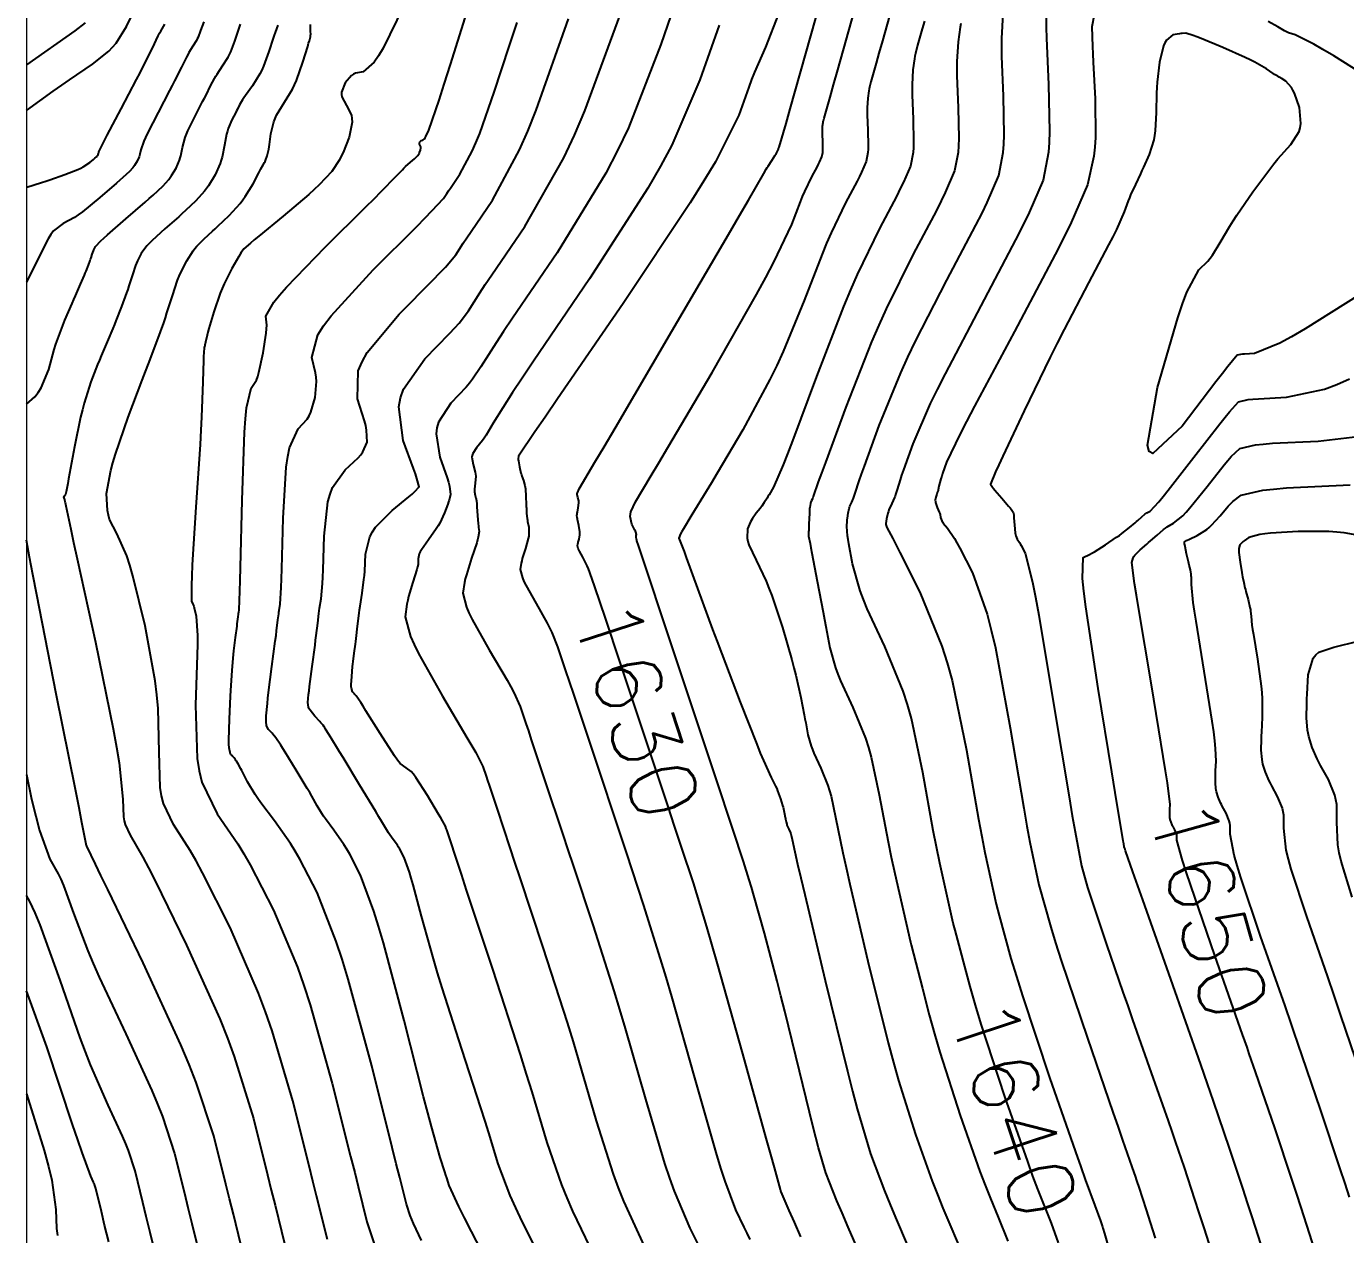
# Model space of a CAD drawing. Header units: metres. Extents: x 837117 to 838477, y 1189012 to 1191015.
# Drawn here: x 837476.5 to 837552.6, y 1190137.6 to 1190207.3 of the extents above; entities that cross this region are included whole.
import ezdxf

# ---------------------------------------------------------------- set-up
doc = ezdxf.new("R2010")
doc.units = ezdxf.units.M
doc.header["$LTSCALE"] = 0.3
doc.layers.add('COORD', color=7, linetype='Continuous', lineweight=20)
doc.layers.add('COTAS 10', color=1, linetype='Continuous')
doc.layers.add('COTAS INT', color=252, linetype='Continuous')
doc.styles.get("Standard").update_dxf_attribs({"font": 'simplex.shx'})

msp = doc.modelspace()

# ---------------------------------------------------------------- linework, layer by layer
at = {"layer": 'COORD'}
msp.add_lwpolyline([(837476.514, 1189013.872), (838476.514, 1189013.872), (838476.514, 1191013.872), (837476.514, 1191013.872)], close=True, dxfattribs=at)
at = {"layer": 'COTAS 10'}
for points, elevation in [([(837521.196, 1190137.44), (837520.831, 1190138.275), (837520.536, 1190138.948), (837520.065, 1190140.028), (837520.054, 1190140.063), (837520.051, 1190140.077), (837520.046, 1190140.094), (837520.028, 1190140.17), (837519.681, 1190141.426), (837519.471, 1190142.185), (837519.21, 1190143.123), (837517.856, 1190147.999), (837516.397, 1190153.185), (837516.071, 1190154.319), (837515.779, 1190155.323), (837515.005, 1190157.856), (837514.322, 1190159.916), (837514.208, 1190160.259), (837513.902, 1190161.18), (837513.558, 1190162.213), (837510.505, 1190171.374), (837510.191, 1190172.316), (837509.923, 1190173.124), (837509.323, 1190174.936), (837509.027, 1190175.774), (837508.95, 1190175.969), (837508.874, 1190176.148), (837508.618, 1190176.658), (837508.424, 1190177.003), (837508.388, 1190177.077), (837508.359, 1190177.143), (837508.317, 1190177.302), (837508.336, 1190177.423), (837508.346, 1190177.464), (837508.358, 1190177.509), (837508.418, 1190177.698), (837508.459, 1190177.947), (837508.459, 1190177.989), (837508.459, 1190178.03), (837508.454, 1190178.118), (837508.395, 1190178.487), (837508.323, 1190178.822), (837508.309, 1190178.89), (837508.298, 1190178.946), (837508.281, 1190179.058), (837508.294, 1190179.151), (837508.302, 1190179.195), (837508.312, 1190179.247), (837508.361, 1190179.501), (837508.394, 1190179.778), (837508.393, 1190179.844), (837508.388, 1190179.906), (837508.332, 1190180.092), (837508.293, 1190180.264), (837508.298, 1190180.317), (837508.311, 1190180.372), (837508.414, 1190180.592), (837509.324, 1190182.131), (837509.845, 1190183.018), (837510.483, 1190184.104), (837513.758, 1190189.692), (837517.027, 1190195.28), (837517.662, 1190196.366), (837518.178, 1190197.253), (837519.064, 1190198.791), (837519.208, 1190199.05), (837519.256, 1190199.13), (837519.308, 1190199.214), (837519.528, 1190199.546), (837519.73, 1190199.849), (837519.771, 1190199.914), (837519.806, 1190199.972), (837519.876, 1190200.112), (837519.906, 1190200.197), (837519.915, 1190200.219), (837519.923, 1190200.241), (837519.956, 1190200.317), (837520.352, 1190201.68), (837520.59, 1190202.514), (837520.883, 1190203.546), (837522.403, 1190208.92)], 1630), ([(837536.072, 1190137.087), (837535.658, 1190138.219), (837534.875, 1190140.189), (837534.597, 1190140.938), (837534.292, 1190141.776), (837532.973, 1190145.534), (837531.61, 1190149.704), (837531.278, 1190150.801), (837530.966, 1190151.873), (837530.11, 1190155.127), (837530.002, 1190155.534), (837529.225, 1190158.995), (837529.031, 1190159.94), (837528.846, 1190160.879), (837528.25, 1190164.224), (837527.586, 1190167.351), (837527.356, 1190168.152), (837527.107, 1190168.926), (837526.045, 1190171.489), (837525.036, 1190173.669), (837524.82, 1190174.202), (837524.632, 1190174.704), (837524.184, 1190176.262), (837523.971, 1190177.419), (837523.931, 1190177.668), (837523.899, 1190177.887), (837523.854, 1190178.421), (837523.87, 1190178.742), (837523.877, 1190178.826), (837523.886, 1190178.908), (837523.926, 1190179.188), (837523.988, 1190179.45), (837524.009, 1190179.52), (837524.033, 1190179.589), (837524.137, 1190179.832), (837524.239, 1190180.056), (837524.261, 1190180.114), (837524.281, 1190180.169), (837524.333, 1190180.353), (837524.569, 1190181.054), (837524.705, 1190181.436), (837524.873, 1190181.9), (837525.732, 1190184.252), (837526.975, 1190187.293), (837527.384, 1190188.191), (837527.821, 1190189.113), (837529.634, 1190192.643), (837531.309, 1190195.812), (837531.658, 1190196.505), (837531.959, 1190197.12), (837532.633, 1190198.676), (837532.886, 1190200.011), (837532.922, 1190200.485), (837532.943, 1190201.006), (837532.891, 1190203.266), (837532.799, 1190205.548), (837532.793, 1190206.082), (837532.796, 1190206.575), (837532.879, 1190208.001)], 1640), ([(837479.898, 1190207.486), (837479.314, 1190207.026), (837476.514, 1190205.061)], 1600), ([(837491.027, 1190207.343), (837490.861, 1190206.929), (837490.806, 1190206.773), (837490.748, 1190206.599), (837490.504, 1190205.823), (837490.195, 1190204.978), (837490.095, 1190204.761), (837489.989, 1190204.551), (837489.552, 1190203.853), (837489.148, 1190203.288), (837489.063, 1190203.162), (837488.988, 1190203.05), (837488.815, 1190202.753), (837488.687, 1190202.494), (837488.641, 1190202.404), (837488.591, 1190202.308), (837488.375, 1190201.894), (837488.159, 1190201.387), (837488.11, 1190201.23), (837488.065, 1190201.067), (837487.943, 1190200.42), (837487.804, 1190199.737), (837487.749, 1190199.551), (837487.687, 1190199.366), (837487.402, 1190198.711), (837487.031, 1190198.088), (837486.914, 1190197.924), (837486.791, 1190197.764), (837486.294, 1190197.215), (837485.692, 1190196.647), (837485.503, 1190196.475), (837485.305, 1190196.296), (837484.505, 1190195.595), (837483.769, 1190194.924), (837483.61, 1190194.763), (837483.471, 1190194.614), (837483.129, 1190194.166), (837482.921, 1190193.748), (837482.866, 1190193.618), (837482.813, 1190193.481), (837482.628, 1190192.935), (837482.425, 1190192.299), (837482.359, 1190192.105), (837482.289, 1190191.904), (837482.001, 1190191.115), (837481.683, 1190190.294), (837481.594, 1190190.073), (837481.504, 1190189.854), (837481.176, 1190189.086), (837480.831, 1190188.273), (837480.73, 1190188.027), (837480.627, 1190187.771), (837480.239, 1190186.768), (837479.848, 1190185.545), (837479.745, 1190185.15), (837479.643, 1190184.731), (837479.291, 1190183.015), (837479.009, 1190181.476), (837478.952, 1190181.168), (837478.904, 1190180.911), (837478.805, 1190180.412), (837478.766, 1190180.276), (837478.755, 1190180.248), (837478.745, 1190180.224), (837478.709, 1190180.173), (837478.682, 1190180.151), (837478.678, 1190180.145), (837478.675, 1190180.139), (837478.676, 1190180.118), (837478.68, 1190180.105), (837478.679, 1190180.103), (837478.677, 1190180.104), (837478.661, 1190180.114), (837478.649, 1190180.117), (837478.649, 1190180.113), (837478.651, 1190180.107), (837478.671, 1190180.068), (837478.696, 1190180.019), (837478.706, 1190179.995), (837478.716, 1190179.959), (837478.729, 1190179.887), (837478.735, 1190179.853), (837478.743, 1190179.813), (837478.781, 1190179.619), (837479.072, 1190178.269), (837479.239, 1190177.501), (837479.444, 1190176.561), (837480.495, 1190171.744), (837481.527, 1190166.746), (837481.719, 1190165.693), (837481.871, 1190164.783), (837482.082, 1190162.693), (837482.114, 1190161.672), (837482.153, 1190161.435), (837482.205, 1190161.22), (837482.499, 1190160.61), (837483.23, 1190159.347), (837483.556, 1190158.719), (837483.937, 1190157.972), (837485.759, 1190154.268), (837487.673, 1190150.003), (837488.111, 1190148.902), (837488.508, 1190147.835), (837489.612, 1190144.268), (837490.43, 1190141.005), (837490.648, 1190140.131), (837490.861, 1190139.268), (837491.599, 1190136.254)], 1610), ([(837506.893, 1190134.796), (837505.123, 1190138.325), (837504.755, 1190139.109), (837504.439, 1190139.809), (837503.738, 1190141.641), (837503.199, 1190143.437), (837502.985, 1190144.115), (837502.744, 1190144.872), (837501.641, 1190148.257), (837500.503, 1190151.805), (837500.24, 1190152.665), (837499.999, 1190153.47), (837499.318, 1190155.935), (837498.838, 1190157.741), (837498.724, 1190158.131), (837498.619, 1190158.475), (837498.306, 1190159.318), (837498.054, 1190159.804), (837497.986, 1190159.921), (837497.919, 1190160.03), (837497.687, 1190160.365), (837497.489, 1190160.625), (837497.444, 1190160.688), (837497.404, 1190160.748), (837497.295, 1190160.93), (837497.009, 1190161.42), (837496.857, 1190161.674), (837496.673, 1190161.979), (837495.745, 1190163.507), (837494.785, 1190165.084), (837494.58, 1190165.42), (837494.402, 1190165.712), (837493.981, 1190166.402), (837493.777, 1190166.733), (837493.736, 1190166.799), (837493.702, 1190166.853), (837493.634, 1190166.953), (837493.547, 1190167.048), (837493.501, 1190167.098), (837493.445, 1190167.159), (837493.16, 1190167.468), (837492.885, 1190167.819), (837492.835, 1190167.907), (837492.795, 1190167.991), (837492.745, 1190168.259), (837492.799, 1190168.727), (837492.826, 1190168.936), (837492.857, 1190169.18), (837493.009, 1190170.35), (837493.17, 1190171.582), (837493.206, 1190171.865), (837493.238, 1190172.123), (837493.324, 1190172.845), (837493.393, 1190173.4), (837493.414, 1190173.553), (837493.436, 1190173.705), (837493.523, 1190174.251), (837493.607, 1190175.135), (837493.627, 1190175.501), (837493.646, 1190175.919), (837493.702, 1190177.863), (837493.917, 1190179.842), (837494.035, 1190180.281), (837494.179, 1190180.674), (837494.913, 1190181.7), (837495.654, 1190182.38), (837495.804, 1190182.555), (837495.929, 1190182.724), (837496.179, 1190183.285), (837496.149, 1190183.986), (837496.097, 1190184.243), (837496.027, 1190184.527), (837495.619, 1190185.782), (837495.665, 1190187.402), (837495.881, 1190187.917), (837496.185, 1190188.461), (837498.018, 1190190.666), (837499.987, 1190192.649), (837500.377, 1190193.053), (837500.699, 1190193.395), (837501.302, 1190194.105), (837501.723, 1190194.77), (837501.931, 1190195.082), (837502.178, 1190195.451), (837503.402, 1190197.245), (837504.978, 1190200.165), (837505.448, 1190201.242), (837505.932, 1190202.437), (837507.801, 1190207.725)], 1620), ([(837551.03, 1190136.131), (837550.065, 1190139.13), (837549.797, 1190139.949), (837549.53, 1190140.764), (837548.565, 1190143.666), (837547.446, 1190146.946), (837547.082, 1190147.999), (837546.951, 1190148.376), (837546.694, 1190149.114), (837545.099, 1190153.666), (837543.698, 1190157.705), (837543.434, 1190158.498), (837543.222, 1190159.149), (837542.904, 1190160.326), (837542.904, 1190160.571), (837542.894, 1190160.636), (837542.88, 1190160.699), (837542.789, 1190160.913), (837542.682, 1190161.107), (837542.657, 1190161.156), (837542.633, 1190161.203), (837542.565, 1190161.36), (837542.519, 1190161.51), (837542.51, 1190161.554), (837542.502, 1190161.599), (837542.489, 1190161.77), (837542.49, 1190161.97), (837542.492, 1190162.034), (837542.495, 1190162.101), (837542.513, 1190162.375), (837542.358, 1190163.631), (837542.253, 1190164.318), (837542.12, 1190165.153), (837541.866, 1190166.682), (837541.414, 1190169.392), (837540.705, 1190173.623), (837540.57, 1190174.451), (837540.462, 1190175.132), (837540.293, 1190176.35), (837540.372, 1190176.613), (837540.42, 1190176.691), (837540.479, 1190176.77), (837540.786, 1190177.075), (837541.167, 1190177.399), (837541.272, 1190177.491), (837541.377, 1190177.585), (837541.756, 1190177.93), (837542.134, 1190178.248), (837542.238, 1190178.324), (837542.342, 1190178.395), (837542.715, 1190178.609), (837543.236, 1190179.044), (837543.434, 1190179.256), (837543.654, 1190179.506), (837544.642, 1190180.737), (837545.624, 1190181.977), (837545.84, 1190182.233), (837546.033, 1190182.451), (837546.532, 1190182.924), (837547.434, 1190183.127), (837547.882, 1190183.175), (837548.415, 1190183.22), (837551.057, 1190183.353), (837554.003, 1190183.683)], 1650), ([(837476.514, 1190145.69), (837477.538, 1190142.41), (837477.794, 1190141.482), (837477.991, 1190140.694), (837478.215, 1190139.008), (837478.242, 1190137.916), (837478.313, 1190137.502)], 1600)]:
    msp.add_lwpolyline(points, dxfattribs=dict(at, elevation=elevation))
at = {"layer": 'COTAS INT'}
for points, elevation in [([(837499.308, 1190137.225), (837498.846, 1190138.207), (837498.747, 1190138.441), (837498.66, 1190138.659), (837498.448, 1190139.308), (837498.059, 1190140.863), (837497.861, 1190141.651), (837497.624, 1190142.595), (837496.438, 1190147.298), (837495.077, 1190152.309), (837494.729, 1190153.447), (837494.394, 1190154.477), (837493.287, 1190157.298), (837492.287, 1190159.221), (837492.019, 1190159.686), (837491.755, 1190160.121), (837490.832, 1190161.445), (837490.048, 1190162.477), (837489.871, 1190162.727), (837489.711, 1190162.963), (837489.282, 1190163.684), (837489.005, 1190164.221), (837488.943, 1190164.34), (837488.886, 1190164.445), (837488.733, 1190164.717), (837488.629, 1190164.884), (837488.603, 1190164.924), (837488.579, 1190164.96), (837488.503, 1190165.067), (837488.429, 1190165.155), (837488.406, 1190165.18), (837488.381, 1190165.204), (837488.284, 1190165.292), (837488.213, 1190165.654), (837488.205, 1190165.851), (837488.202, 1190166.09), (837488.236, 1190167.304), (837488.299, 1190168.639), (837488.316, 1190168.955), (837488.332, 1190169.247), (837488.386, 1190170.109), (837488.447, 1190170.832), (837488.467, 1190171.037), (837488.489, 1190171.244), (837488.582, 1190172.011), (837488.668, 1190172.67), (837488.686, 1190172.81), (837488.702, 1190172.93), (837488.737, 1190173.212), (837488.756, 1190173.371), (837488.762, 1190173.415), (837488.769, 1190173.459), (837488.794, 1190173.616), (837488.835, 1190174.682), (837488.851, 1190175.299), (837488.87, 1190176.055), (837488.956, 1190179.949), (837489.098, 1190183.862), (837489.152, 1190184.63), (837489.212, 1190185.261), (837489.484, 1190186.403), (837489.783, 1190186.868), (837489.86, 1190187.072), (837489.934, 1190187.309), (837490.185, 1190188.438), (837490.351, 1190189.581), (837490.372, 1190189.826), (837490.383, 1190190.041), (837490.333, 1190190.563), (837490.787, 1190191.368), (837491.115, 1190191.762), (837491.531, 1190192.229), (837493.764, 1190194.534), (837496.097, 1190196.858), (837496.576, 1190197.338), (837496.982, 1190197.746), (837497.844, 1190198.629), (837498.209, 1190199.009), (837498.301, 1190199.1), (837498.39, 1190199.185), (837498.677, 1190199.44), (837498.903, 1190199.631), (837498.952, 1190199.675), (837498.995, 1190199.716), (837499.105, 1190199.833), (837499.172, 1190199.936), (837499.189, 1190199.968), (837499.206, 1190200.002), (837499.258, 1190200.137), (837499.284, 1190200.268), (837499.283, 1190200.299), (837499.279, 1190200.328), (837499.236, 1190200.415), (837499.195, 1190200.49), (837499.191, 1190200.511), (837499.192, 1190200.533), (837499.222, 1190200.613), (837499.28, 1190200.677), (837499.297, 1190200.689), (837499.315, 1190200.699), (837499.382, 1190200.71), (837499.48, 1190200.795), (837499.516, 1190200.851), (837499.557, 1190200.92), (837499.737, 1190201.285), (837500.327, 1190203.02), (837500.626, 1190203.953), (837500.985, 1190205.083), (837502.769, 1190210.798)], 1616), ([(837514.67, 1190210.709), (837513.133, 1190206.225), (837511.251, 1190201.418), (837510.625, 1190200.111), (837509.952, 1190198.814), (837507.141, 1190194.217), (837504.572, 1190190.452), (837504.053, 1190189.679), (837503.616, 1190189.023), (837502.732, 1190187.627), (837502.259, 1190186.922), (837502.081, 1190186.7), (837501.883, 1190186.468), (837501.001, 1190185.534), (837500.288, 1190184.444), (837500.198, 1190184.113), (837500.154, 1190183.769), (837500.38, 1190182.423), (837500.795, 1190181.223), (837500.87, 1190180.972), (837500.928, 1190180.755), (837500.992, 1190180.266), (837500.909, 1190179.945), (837500.874, 1190179.835), (837500.834, 1190179.715), (837500.647, 1190179.205), (837500.369, 1190178.618), (837500.272, 1190178.45), (837500.167, 1190178.28), (837499.715, 1190177.644), (837499.315, 1190177.081), (837499.243, 1190176.956), (837499.188, 1190176.846), (837499.129, 1190176.558), (837499.112, 1190176.23), (837499.083, 1190176.093), (837499.044, 1190175.937), (837498.816, 1190175.208), (837498.569, 1190174.379), (837498.518, 1190174.161), (837498.474, 1190173.946), (837498.378, 1190173.21), (837498.679, 1190172.077), (837498.885, 1190171.613), (837499.145, 1190171.083), (837500.527, 1190168.626), (837501.936, 1190166.251), (837502.213, 1190165.773), (837502.441, 1190165.373), (837502.856, 1190164.576), (837503.04, 1190164.021), (837503.122, 1190163.773), (837503.218, 1190163.485), (837503.679, 1190162.103), (837504.417, 1190159.878), (837504.689, 1190159.058), (837504.99, 1190158.148), (837506.317, 1190154.127), (837507.713, 1190149.795), (837508.056, 1190148.69), (837508.381, 1190147.626), (837509.401, 1190144.127), (837510.371, 1190141.05), (837510.665, 1190140.254), (837510.97, 1190139.481), (837512.162, 1190136.888)], 1624), ([(837525.619, 1190134.102), (837523.932, 1190137.99), (837523.584, 1190138.808), (837523.287, 1190139.514), (837522.646, 1190141.129), (837522.228, 1190142.565), (837522.073, 1190143.158), (837521.899, 1190143.835), (837521.129, 1190146.986), (837520.28, 1190150.461), (837520.057, 1190151.343), (837519.839, 1190152.189), (837519.099, 1190154.956), (837518.486, 1190157.136), (837518.349, 1190157.613), (837518.226, 1190158.034), (837517.9, 1190159.099), (837517.281, 1190160.962), (837516.973, 1190161.888), (837516.605, 1190162.991), (837512.988, 1190173.84), (837512.636, 1190174.895), (837512.347, 1190175.762), (837511.83, 1190177.316), (837511.746, 1190177.588), (837511.73, 1190177.645), (837511.717, 1190177.695), (837511.698, 1190177.81), (837511.702, 1190177.874), (837511.706, 1190177.908), (837511.715, 1190177.966), (837511.682, 1190178.09), (837511.657, 1190178.148), (837511.625, 1190178.217), (837511.452, 1190178.551), (837511.353, 1190178.994), (837511.367, 1190179.131), (837511.399, 1190179.273), (837511.665, 1190179.84), (837512.575, 1190181.355), (837513.013, 1190182.096), (837513.531, 1190182.975), (837516.077, 1190187.312), (837518.652, 1190191.813), (837519.189, 1190192.796), (837519.649, 1190193.665), (837520.677, 1190195.852), (837521.178, 1190197.15), (837521.306, 1190197.459), (837521.43, 1190197.745), (837521.841, 1190198.594), (837522.161, 1190199.2), (837522.228, 1190199.332), (837522.285, 1190199.45), (837522.414, 1190199.747), (837522.463, 1190200.002), (837522.469, 1190200.093), (837522.473, 1190200.192), (837522.464, 1190200.624), (837522.446, 1190201.06), (837522.445, 1190201.162), (837522.445, 1190201.256), (837522.461, 1190201.529), (837522.491, 1190201.733), (837522.5, 1190201.784), (837522.509, 1190201.832), (837522.547, 1190201.987), (837522.889, 1190203.194), (837523.09, 1190203.906), (837523.338, 1190204.781), (837524.616, 1190209.309)], 1632), ([(837526.905, 1190209.965), (837525.909, 1190206.438), (837525.711, 1190205.74), (837525.548, 1190205.163), (837525.242, 1190204.089), (837525.165, 1190203.771), (837525.145, 1190203.671), (837525.126, 1190203.567), (837525.066, 1190203.147), (837525.033, 1190202.586), (837525.032, 1190202.392), (837525.034, 1190202.182), (837525.071, 1190201.285), (837525.091, 1190200.396), (837525.083, 1190200.191), (837525.069, 1190200.004), (837524.969, 1190199.479), (837524.704, 1190198.867), (837524.586, 1190198.625), (837524.448, 1190198.353), (837523.789, 1190197.106), (837522.944, 1190195.358), (837522.689, 1190194.769), (837522.425, 1190194.135), (837521.393, 1190191.462), (837520.186, 1190188.512), (837519.811, 1190187.702), (837519.419, 1190186.894), (837517.852, 1190184.004), (837516.379, 1190181.503), (837516.044, 1190180.941), (837515.742, 1190180.437), (837514.915, 1190179.088), (837514.425, 1190178.289), (837514.335, 1190178.131), (837514.264, 1190178), (837514.172, 1190177.755), (837514.358, 1190177.268), (837514.463, 1190176.984), (837514.59, 1190176.635), (837515.245, 1190174.838), (837516.111, 1190172.485), (837516.372, 1190171.785), (837516.643, 1190171.065), (837517.699, 1190168.293), (837518.654, 1190165.856), (837518.86, 1190165.347), (837519.042, 1190164.91), (837519.491, 1190163.931), (837519.748, 1190163.434), (837519.808, 1190163.301), (837519.865, 1190163.171), (837520.03, 1190162.715), (837520.147, 1190162.313), (837520.174, 1190162.216), (837520.197, 1190162.125), (837520.26, 1190161.846), (837520.3, 1190161.63), (837520.31, 1190161.578), (837520.32, 1190161.529), (837520.348, 1190161.381), (837520.388, 1190161.24), (837520.404, 1190161.196), (837520.422, 1190161.15), (837520.508, 1190160.965), (837520.597, 1190160.75), (837520.618, 1190160.685), (837520.637, 1190160.617), (837520.693, 1190160.355), (837521.013, 1190158.94), (837521.2, 1190158.146), (837521.428, 1190157.178), (837522.605, 1190152.23), (837523.891, 1190146.995), (837524.189, 1190145.845), (837524.46, 1190144.826), (837525.228, 1190142.23), (837526.039, 1190140.079), (837526.337, 1190139.34), (837526.668, 1190138.54), (837528.129, 1190135.131)], 1634), ([(837569.269, 1190208.776), (837565.649, 1190205.543), (837562.202, 1190202.417), (837561.54, 1190201.819), (837561.005, 1190201.338), (837560.13, 1190200.564), (837560.077, 1190200.552), (837560.061, 1190200.551), (837560.044, 1190200.55), (837559.976, 1190200.552), (837559.179, 1190201.028), (837558.702, 1190201.325), (837558.115, 1190201.694), (837555.068, 1190203.625), (837551.956, 1190205.571), (837551.327, 1190205.95), (837550.8, 1190206.259), (837549.737, 1190206.796), (837549.337, 1190206.916), (837549.228, 1190206.962), (837549.118, 1190207.014), (837548.728, 1190207.248), (837548.176, 1190207.566)], 1644), ([(837476.514, 1190202.43), (837478.066, 1190203.537), (837478.558, 1190203.883), (837479.011, 1190204.199), (837480.32, 1190205.091), (837481.264, 1190205.849), (837481.487, 1190206.081), (837481.693, 1190206.321), (837482.296, 1190207.27), (837482.702, 1190208.095)], 1602), ([(837498.273, 1190208.421), (837497.094, 1190206.03), (837496.829, 1190205.577), (837496.59, 1190205.214), (837495.951, 1190204.657), (837495.507, 1190204.579), (837495.391, 1190204.518), (837495.279, 1190204.44), (837494.903, 1190204.017), (837494.701, 1190203.493), (837494.699, 1190203.352), (837494.721, 1190203.213), (837494.993, 1190202.722), (837495.274, 1190202.15), (837495.3, 1190201.959), (837495.305, 1190201.754), (837495.136, 1190200.895), (837494.792, 1190200.011), (837494.685, 1190199.79), (837494.574, 1190199.579), (837494.132, 1190198.904), (837493.414, 1190198.139), (837493.129, 1190197.872), (837492.806, 1190197.58), (837491.328, 1190196.328), (837489.931, 1190195.183), (837489.66, 1190194.96), (837489.439, 1190194.776), (837489.056, 1190194.451), (837488.917, 1190194.24), (837488.85, 1190194.128), (837488.77, 1190193.993), (837488.376, 1190193.312), (837487.926, 1190192.422), (837487.811, 1190192.154), (837487.7, 1190191.877), (837487.333, 1190190.802), (837487.051, 1190189.845), (837486.993, 1190189.643), (837486.945, 1190189.468), (837486.847, 1190189.065), (837486.811, 1190188.88), (837486.802, 1190188.843), (837486.794, 1190188.813), (837486.77, 1190188.755), (837486.747, 1190188.441), (837486.74, 1190188.249), (837486.733, 1190188.011), (837486.703, 1190186.772), (837486.621, 1190184.729), (837486.582, 1190183.984), (837486.534, 1190183.161), (837486.3, 1190179.544), (837486.088, 1190176.203), (837486.056, 1190175.555), (837486.034, 1190175.027), (837486.048, 1190174.119), (837486.142, 1190173.91), (837486.17, 1190173.822), (837486.2, 1190173.722), (837486.314, 1190173.251), (837486.381, 1190172.125), (837486.38, 1190171.611), (837486.371, 1190171.01), (837486.268, 1190168.107), (837486.364, 1190165.031), (837486.481, 1190164.321), (837486.637, 1190163.672), (837487.524, 1190161.835), (837488.717, 1190160.11), (837489.066, 1190159.531), (837489.423, 1190158.907), (837490.778, 1190156.288), (837492.154, 1190152.986), (837492.523, 1190151.932), (837492.888, 1190150.817), (837494.163, 1190146.288), (837495.226, 1190142.065), (837495.457, 1190141.144), (837495.66, 1190140.331), (837496.165, 1190138.29), (837496.689, 1190136.686)], 1614), ([(837509.528, 1190135.842), (837508.046, 1190138.903), (837507.71, 1190139.681), (837507.405, 1190140.43), (837506.569, 1190142.884), (837505.705, 1190145.791), (837505.381, 1190146.826), (837505.022, 1190147.96), (837503.421, 1190152.884), (837501.917, 1190157.445), (837501.618, 1190158.35), (837501.37, 1190159.1), (837500.902, 1190160.516), (837500.789, 1190160.855), (837500.766, 1190160.925), (837500.746, 1190160.986), (837500.701, 1190161.122), (837500.527, 1190161.437), (837500.426, 1190161.611), (837500.302, 1190161.822), (837499.662, 1190162.895), (837498.991, 1190163.941), (837498.847, 1190164.135), (837498.722, 1190164.287), (837498.424, 1190164.489), (837498.085, 1190164.751), (837497.934, 1190164.94), (837497.759, 1190165.18), (837496.923, 1190166.47), (837496.107, 1190167.79), (837495.945, 1190168.049), (837495.81, 1190168.262), (837495.553, 1190168.647), (837495.473, 1190168.735), (837495.45, 1190168.761), (837495.426, 1190168.787), (837495.335, 1190168.886), (837495.271, 1190169.083), (837495.263, 1190169.172), (837495.26, 1190169.275), (837495.285, 1190169.769), (837495.341, 1190170.333), (837495.357, 1190170.481), (837495.373, 1190170.624), (837495.433, 1190171.108), (837495.498, 1190171.626), (837495.518, 1190171.79), (837495.538, 1190171.962), (837495.618, 1190172.661), (837495.711, 1190173.414), (837495.74, 1190173.621), (837495.77, 1190173.828), (837495.887, 1190174.569), (837495.993, 1190175.362), (837496.015, 1190175.602), (837496.034, 1190175.85), (837496.076, 1190176.82), (837496.327, 1190177.832), (837496.477, 1190178.107), (837496.663, 1190178.38), (837497.627, 1190179.348), (837498.59, 1190180.136), (837498.776, 1190180.296), (837498.926, 1190180.431), (837499.176, 1190180.709), (837499.048, 1190181.188), (837498.96, 1190181.451), (837498.85, 1190181.77), (837498.263, 1190183.391), (837498.007, 1190185.322), (837498.105, 1190185.837), (837498.277, 1190186.343), (837499.51, 1190188.1), (837500.935, 1190189.558), (837501.229, 1190189.877), (837501.479, 1190190.158), (837502.017, 1190190.866), (837502.67, 1190191.896), (837502.992, 1190192.381), (837503.375, 1190192.951), (837505.272, 1190195.731), (837507.529, 1190199.687), (837508.141, 1190200.998), (837508.747, 1190202.404), (837510.885, 1190208.263)], 1622), ([(837519.919, 1190208.009), (837519.163, 1190206.079), (837518.529, 1190204.629), (837518.361, 1190204.207), (837518.196, 1190203.777), (837517.628, 1190202.15), (837516.272, 1190199.46), (837515.609, 1190198.359), (837514.823, 1190197.104), (837510.947, 1190191.288), (837507.17, 1190185.785), (837506.446, 1190184.728), (837505.861, 1190183.874), (837504.912, 1190182.475), (837504.896, 1190182.334), (837504.9, 1190182.273), (837504.908, 1190182.202), (837504.968, 1190181.869), (837505.054, 1190181.506), (837505.078, 1190181.417), (837505.103, 1190181.333), (837505.196, 1190181.073), (837505.276, 1190180.794), (837505.292, 1190180.697), (837505.306, 1190180.593), (837505.337, 1190180.148), (837505.353, 1190179.693), (837505.358, 1190179.583), (837505.363, 1190179.48), (837505.381, 1190179.162), (837505.41, 1190178.877), (837505.422, 1190178.794), (837505.436, 1190178.709), (837505.499, 1190178.387), (837505.516, 1190177.993), (837505.5, 1190177.863), (837505.475, 1190177.723), (837505.312, 1190177.142), (837505.13, 1190176.567), (837505.094, 1190176.431), (837505.063, 1190176.306), (837505.004, 1190175.938), (837505.132, 1190175.454), (837505.22, 1190175.256), (837505.331, 1190175.03), (837505.921, 1190173.981), (837506.562, 1190172.849), (837506.704, 1190172.57), (837506.832, 1190172.307), (837507.167, 1190171.483), (837507.628, 1190170.09), (837507.835, 1190169.468), (837508.076, 1190168.744), (837509.231, 1190165.278), (837510.831, 1190160.473), (837511.135, 1190159.555), (837512.109, 1190156.613), (837513.094, 1190153.466), (837513.406, 1190152.419), (837513.735, 1190151.297), (837515.064, 1190146.613), (837516.303, 1190142.292), (837516.575, 1190141.398), (837516.816, 1190140.636), (837517.431, 1190138.98), (837517.921, 1190137.989), (837518.083, 1190137.647), (837518.257, 1190137.275)], 1628), ([(837538.124, 1190207.939), (837537.986, 1190207.26), (837538.029, 1190206.12), (837538.05, 1190205.694), (837538.074, 1190205.219), (837538.192, 1190203.103), (837538.209, 1190200.864), (837538.17, 1190200.311), (837538.112, 1190199.787), (837537.742, 1190198.14), (837536.796, 1190195.955), (837536.374, 1190195.092), (837535.882, 1190194.118), (837533.531, 1190189.667), (837531.223, 1190185.361), (837530.76, 1190184.477), (837530.373, 1190183.727), (837529.611, 1190182.131), (837529.382, 1190181.478), (837529.332, 1190181.323), (837529.287, 1190181.178), (837529.174, 1190180.746), (837529.099, 1190180.429), (837529.079, 1190180.356), (837529.059, 1190180.29), (837528.988, 1190180.106), (837528.959, 1190179.932), (837528.966, 1190179.872), (837528.979, 1190179.806), (837529.078, 1190179.526), (837529.192, 1190179.244), (837529.215, 1190179.178), (837529.233, 1190179.116), (837529.267, 1190178.933), (837529.331, 1190178.748), (837529.369, 1190178.684), (837529.416, 1190178.615), (837529.657, 1190178.323), (837530.061, 1190177.73), (837530.21, 1190177.472), (837530.376, 1190177.174), (837531.111, 1190175.756), (837531.956, 1190173.36), (837532.192, 1190172.444), (837532.429, 1190171.419), (837533.289, 1190166.804), (837534.067, 1190162.172), (837534.252, 1190161.135), (837534.424, 1190160.205), (837534.933, 1190157.737), (837535.621, 1190155.303), (837535.904, 1190154.395), (837536.229, 1190153.386), (837537.737, 1190148.898), (837539.209, 1190144.625), (837539.51, 1190143.752), (837539.765, 1190143.013), (837540.303, 1190141.464), (837540.509, 1190140.877), (837540.555, 1190140.744), (837540.597, 1190140.625), (837540.707, 1190140.303), (837541.127, 1190138.996), (837541.363, 1190138.256), (837541.651, 1190137.352)], 1644), ([(837486.747, 1190207.543), (837486.567, 1190207.041), (837486.425, 1190206.653), (837486.378, 1190206.553), (837486.329, 1190206.456), (837486.128, 1190206.135), (837485.892, 1190205.768), (837485.821, 1190205.643), (837485.747, 1190205.508), (837485.461, 1190204.934), (837485.07, 1190204.143), (837484.931, 1190203.87), (837484.779, 1190203.574), (837484.117, 1190202.314), (837483.508, 1190201.125), (837483.388, 1190200.875), (837483.29, 1190200.659), (837483.114, 1190200.165), (837483.06, 1190199.897), (837483.038, 1190199.824), (837483.014, 1190199.751), (837482.902, 1190199.494), (837482.757, 1190199.25), (837482.711, 1190199.186), (837482.663, 1190199.123), (837482.468, 1190198.908), (837482.077, 1190198.552), (837481.905, 1190198.4), (837481.706, 1190198.225), (837480.756, 1190197.402), (837479.743, 1190196.581), (837479.503, 1190196.408), (837479.282, 1190196.257), (837478.628, 1190195.909), (837478.079, 1190195.474), (837477.923, 1190195.268), (837477.765, 1190195.026), (837477.18, 1190193.846), (837476.541, 1190192.566), (837476.514, 1190192.523)], 1606), ([(837476.514, 1190185.485), (837476.997, 1190185.902), (837477.194, 1190186.151), (837477.368, 1190186.414), (837477.804, 1190187.485), (837478.122, 1190188.63), (837478.221, 1190188.939), (837478.325, 1190189.245), (837478.742, 1190190.323), (837479.152, 1190191.285), (837479.252, 1190191.517), (837479.346, 1190191.735), (837479.636, 1190192.4), (837479.86, 1190192.915), (837479.912, 1190193.038), (837479.96, 1190193.154), (837480.098, 1190193.501), (837480.199, 1190193.778), (837480.223, 1190193.849), (837480.246, 1190193.916), (837480.318, 1190194.14), (837480.382, 1190194.331), (837480.401, 1190194.379), (837480.42, 1190194.425), (837480.493, 1190194.571), (837480.808, 1190194.896), (837480.98, 1190195.054), (837481.188, 1190195.242), (837482.246, 1190196.167), (837483.363, 1190197.138), (837483.608, 1190197.355), (837483.826, 1190197.549), (837484.381, 1190198.061), (837484.727, 1190198.443), (837484.813, 1190198.555), (837484.894, 1190198.669), (837485.152, 1190199.103), (837485.35, 1190199.559), (837485.394, 1190199.687), (837485.432, 1190199.817), (837485.529, 1190200.292), (837485.678, 1190200.863), (837485.749, 1190201.053), (837485.833, 1190201.256), (837486.246, 1190202.104), (837486.685, 1190202.941), (837486.786, 1190203.137), (837486.879, 1190203.318), (837487.138, 1190203.844), (837487.368, 1190204.279), (837487.442, 1190204.403), (837487.52, 1190204.528), (837487.84, 1190204.994), (837488.159, 1190205.503), (837488.237, 1190205.657), (837488.31, 1190205.815), (837488.536, 1190206.432), (837488.747, 1190207.071), (837488.812, 1190207.243), (837488.878, 1190207.414)], 1608), ([(837476.514, 1190197.994), (837476.534, 1190198.001), (837477.389, 1190198.267), (837477.627, 1190198.346), (837477.866, 1190198.426), (837478.733, 1190198.731), (837479.484, 1190199.029), (837479.649, 1190199.105), (837479.795, 1190199.178), (837480.17, 1190199.416), (837480.384, 1190199.601), (837480.428, 1190199.64), (837480.467, 1190199.674), (837480.555, 1190199.755), (837480.599, 1190199.803), (837480.609, 1190199.817), (837480.62, 1190199.831), (837480.652, 1190199.886), (837480.678, 1190199.944), (837480.683, 1190199.96), (837480.688, 1190199.977), (837480.7, 1190200.037), (837480.903, 1190200.455), (837481.027, 1190200.698), (837481.182, 1190200.994), (837481.989, 1190202.523), (837482.873, 1190204.208), (837483.076, 1190204.603), (837483.262, 1190204.967), (837483.784, 1190206.025), (837484.127, 1190206.737), (837484.2, 1190206.884), (837484.264, 1190207.008), (837484.417, 1190207.276), (837484.5, 1190207.408)], 1604), ([(837493.882, 1190137.272), (837493.26, 1190139.8), (837493.052, 1190140.638), (837492.828, 1190141.535), (837491.888, 1190145.278), (837490.698, 1190149.326), (837490.317, 1190150.417), (837489.913, 1190151.494), (837488.269, 1190155.278), (837486.68, 1190158.439), (837486.311, 1190159.125), (837485.973, 1190159.728), (837485.012, 1190161.223), (837484.421, 1190162.446), (837484.317, 1190162.878), (837484.239, 1190163.352), (837484.175, 1190165.4), (837484.114, 1190167.927), (837484.039, 1190168.701), (837483.938, 1190169.508), (837483.362, 1190172.694), (837482.66, 1190175.577), (837482.481, 1190176.193), (837482.307, 1190176.73), (837481.732, 1190178.011), (837481.317, 1190178.832), (837481.244, 1190179.079), (837481.189, 1190179.335), (837481.143, 1190180.331), (837481.379, 1190181.646), (837481.502, 1190182.102), (837481.65, 1190182.599), (837482.392, 1190184.729), (837483.199, 1190186.86), (837483.387, 1190187.358), (837483.56, 1190187.816), (837484.058, 1190189.138), (837484.436, 1190190.181), (837484.533, 1190190.464), (837484.627, 1190190.744), (837484.939, 1190191.731), (837485.243, 1190192.632), (837485.331, 1190192.857), (837485.422, 1190193.072), (837485.764, 1190193.76), (837486.134, 1190194.331), (837486.241, 1190194.472), (837486.351, 1190194.605), (837486.765, 1190195.023), (837487.246, 1190195.454), (837487.398, 1190195.595), (837487.559, 1190195.746), (837488.206, 1190196.368), (837488.846, 1190197.066), (837489.001, 1190197.264), (837489.146, 1190197.464), (837489.593, 1190198.203), (837489.918, 1190198.827), (837489.986, 1190198.954), (837490.045, 1190199.062), (837490.181, 1190199.287), (837490.261, 1190199.425), (837490.285, 1190199.478), (837490.31, 1190199.537), (837490.406, 1190199.805), (837490.502, 1190200.189), (837490.526, 1190200.322), (837490.55, 1190200.467), (837490.627, 1190201.084), (837490.785, 1190201.778), (837490.86, 1190201.971), (837490.948, 1190202.165), (837491.861, 1190203.656), (837491.982, 1190203.904), (837492.098, 1190204.165), (837492.473, 1190205.214), (837492.748, 1190206.127), (837492.801, 1190206.302), (837492.843, 1190206.444), (837492.914, 1190206.673), (837492.917, 1190206.732), (837492.917, 1190206.765), (837492.918, 1190206.805), (837492.916, 1190207.013), (837492.902, 1190207.388)], 1612), ([(837504.258, 1190133.75), (837502.2, 1190137.747), (837501.799, 1190138.537), (837501.473, 1190139.189), (837500.906, 1190140.398), (837500.775, 1190140.833), (837500.724, 1190140.998), (837500.665, 1190141.181), (837500.398, 1190142.002), (837499.888, 1190143.789), (837499.676, 1190144.582), (837499.435, 1190145.505), (837498.308, 1190149.912), (837497.117, 1190154.394), (837496.834, 1190155.363), (837496.572, 1190156.215), (837495.797, 1190158.308), (837495.171, 1190159.512), (837495.003, 1190159.803), (837494.837, 1190160.076), (837494.259, 1190160.905), (837493.768, 1190161.551), (837493.657, 1190161.708), (837493.558, 1190161.855), (837493.288, 1190162.307), (837492.984, 1190162.86), (837492.861, 1190163.071), (837492.722, 1190163.306), (837492.084, 1190164.367), (837491.45, 1190165.396), (837491.314, 1190165.613), (837491.194, 1190165.8), (837490.906, 1190166.228), (837490.734, 1190166.444), (837490.688, 1190166.497), (837490.644, 1190166.548), (837490.49, 1190166.705), (837490.378, 1190166.909), (837490.36, 1190166.989), (837490.347, 1190167.079), (837490.345, 1190167.49), (837490.418, 1190168.216), (837490.452, 1190168.506), (837490.491, 1190168.833), (837490.684, 1190170.334), (837490.878, 1190171.813), (837490.918, 1190172.126), (837490.953, 1190172.397), (837491.03, 1190173.028), (837491.075, 1190173.386), (837491.088, 1190173.484), (837491.102, 1190173.582), (837491.158, 1190173.933), (837491.221, 1190174.909), (837491.239, 1190175.4), (837491.258, 1190175.987), (837491.329, 1190178.906), (837491.507, 1190181.852), (837491.594, 1190182.456), (837491.696, 1190182.968), (837492.198, 1190184.051), (837492.718, 1190184.624), (837492.832, 1190184.813), (837492.932, 1190185.016), (837493.182, 1190185.861), (837493.25, 1190186.783), (837493.235, 1190187.035), (837493.205, 1190187.284), (837492.976, 1190188.172), (837493.323, 1190189.482), (837493.657, 1190189.997), (837494.094, 1190190.579), (837496.527, 1190193.232), (837499.039, 1190195.739), (837499.525, 1190196.229), (837499.919, 1190196.631), (837500.587, 1190197.344), (837500.776, 1190197.644), (837500.87, 1190197.784), (837500.982, 1190197.95), (837501.533, 1190198.759), (837502.243, 1190200.074), (837502.455, 1190200.56), (837502.673, 1190201.098), (837503.515, 1190203.48), (837504.375, 1190206.116), (837504.605, 1190206.814), (837504.83, 1190207.498)], 1618), ([(837516.486, 1190207.356), (837515.381, 1190204.187), (837513.756, 1190200.431), (837513.109, 1190199.223), (837512.375, 1190197.941), (837509.01, 1190192.704), (837505.769, 1190187.952), (837505.114, 1190186.977), (837504.563, 1190186.149), (837503.448, 1190184.389), (837503.038, 1190183.685), (837502.933, 1190183.524), (837502.831, 1190183.377), (837502.492, 1190182.968), (837502.269, 1190182.627), (837502.241, 1190182.523), (837502.227, 1190182.416), (837502.297, 1190181.995), (837502.416, 1190181.558), (837502.432, 1190181.44), (837502.441, 1190181.324), (837502.413, 1190180.917), (837502.366, 1190180.566), (837502.363, 1190180.486), (837502.364, 1190180.412), (837502.403, 1190180.205), (837502.458, 1190180.062), (837502.468, 1190180.028), (837502.477, 1190179.996), (837502.492, 1190179.904), (837502.502, 1190179.729), (837502.507, 1190179.645), (837502.513, 1190179.547), (837502.546, 1190179.063), (837502.584, 1190178.567), (837502.594, 1190178.46), (837502.604, 1190178.366), (837502.637, 1190178.137), (837502.59, 1190177.812), (837502.549, 1190177.658), (837502.497, 1190177.476), (837502.206, 1190176.586), (837501.902, 1190175.625), (837501.841, 1190175.399), (837501.79, 1190175.189), (837501.691, 1190174.574), (837501.906, 1190173.766), (837502.053, 1190173.434), (837502.238, 1190173.056), (837503.224, 1190171.304), (837504.249, 1190169.55), (837504.459, 1190169.172), (837504.637, 1190168.84), (837505.012, 1190168.029), (837505.334, 1190167.055), (837505.479, 1190166.621), (837505.647, 1190166.114), (837506.455, 1190163.691), (837507.464, 1190160.656), (837507.76, 1190159.765), (837508.062, 1190158.852), (837509.213, 1190155.37), (837510.403, 1190151.63), (837510.731, 1190150.555), (837511.058, 1190149.462), (837512.232, 1190145.37), (837513.337, 1190141.671), (837513.62, 1190140.826), (837513.893, 1190140.059), (837514.797, 1190137.934), (837515.788, 1190135.927)], 1626), ([(837528.332, 1190207.574), (837528.207, 1190207.133), (837527.938, 1190206.191), (837527.82, 1190205.71), (837527.79, 1190205.559), (837527.762, 1190205.4), (837527.67, 1190204.765), (837527.621, 1190203.916), (837527.619, 1190203.622), (837527.622, 1190203.304), (837527.678, 1190201.945), (837527.708, 1190200.599), (837527.696, 1190200.289), (837527.675, 1190200.006), (837527.523, 1190199.211), (837527.122, 1190198.285), (837526.943, 1190197.919), (837526.735, 1190197.506), (837525.738, 1190195.619), (837524.458, 1190192.972), (837524.071, 1190192.08), (837523.671, 1190191.119), (837522.11, 1190187.073), (837520.724, 1190183.359), (837520.434, 1190182.608), (837520.185, 1190181.976), (837519.627, 1190180.695), (837519.368, 1190180.255), (837519.307, 1190180.154), (837519.252, 1190180.062), (837519.093, 1190179.804), (837518.946, 1190179.589), (837518.898, 1190179.524), (837518.847, 1190179.457), (837518.634, 1190179.196), (837518.413, 1190178.89), (837518.356, 1190178.794), (837518.302, 1190178.694), (837518.122, 1190178.294), (837518.098, 1190177.753), (837518.141, 1190177.564), (837518.206, 1190177.359), (837518.622, 1190176.475), (837519.194, 1190175.275), (837519.357, 1190174.869), (837519.522, 1190174.432), (837520.137, 1190172.589), (837520.683, 1190170.725), (837520.805, 1190170.274), (837520.914, 1190169.851), (837521.203, 1190168.56), (837521.393, 1190167.557), (837521.439, 1190167.315), (837521.482, 1190167.089), (837521.615, 1190166.403), (837521.798, 1190165.751), (837521.873, 1190165.547), (837521.958, 1190165.333), (837522.353, 1190164.473), (837522.767, 1190163.475), (837522.864, 1190163.174), (837522.953, 1190162.862), (837523.212, 1190161.645), (837523.624, 1190159.586), (837523.81, 1190158.744), (837524.027, 1190157.784), (837525.071, 1190153.331), (837526.249, 1190148.621), (837526.552, 1190147.497), (837526.843, 1190146.452), (837527.81, 1190143.331), (837528.79, 1190140.645), (837529.09, 1190139.873), (837529.403, 1190139.09), (837530.639, 1190136.161)], 1636), ([(837530.436, 1190207.446), (837530.398, 1190207.234), (837530.275, 1190206.383), (837530.209, 1190205.245), (837530.206, 1190204.852), (837530.211, 1190204.426), (837530.284, 1190202.605), (837530.325, 1190200.802), (837530.309, 1190200.387), (837530.281, 1190200.008), (837530.078, 1190198.944), (837529.54, 1190197.702), (837529.301, 1190197.212), (837529.022, 1190196.659), (837527.686, 1190194.131), (837526.12, 1190190.989), (837525.696, 1190190.048), (837525.275, 1190189.077), (837523.792, 1190185.313), (837522.618, 1190182.11), (837522.392, 1190181.493), (837522.21, 1190180.992), (837521.912, 1190180.156), (837521.889, 1190180.075), (837521.881, 1190180.05), (837521.871, 1190180.025), (837521.826, 1190179.926), (837521.78, 1190179.819), (837521.769, 1190179.788), (837521.76, 1190179.757), (837521.733, 1190179.642), (837521.715, 1190179.515), (837521.711, 1190179.476), (837521.708, 1190179.436), (837521.7, 1190179.279), (837521.693, 1190179.064), (837521.69, 1190178.987), (837521.687, 1190178.903), (837521.672, 1190178.534), (837521.655, 1190178.194), (837521.652, 1190178.127), (837521.648, 1190178.072), (837521.638, 1190177.974), (837521.636, 1190177.945), (837521.637, 1190177.935), (837521.638, 1190177.923), (837521.652, 1190177.87), (837521.739, 1190177.436), (837521.787, 1190177.183), (837521.846, 1190176.873), (837522.147, 1190175.275), (837522.485, 1190173.484), (837522.567, 1190173.052), (837522.644, 1190172.649), (837522.881, 1190171.424), (837523.208, 1190170.262), (837523.342, 1190169.898), (837523.494, 1190169.515), (837524.199, 1190167.981), (837524.937, 1190166.201), (837525.11, 1190165.663), (837525.269, 1190165.106), (837525.731, 1190162.934), (837526.235, 1190160.233), (837526.421, 1190159.342), (837526.626, 1190158.389), (837527.537, 1190154.433), (837527.574, 1190154.289), (837528.22, 1190151.765), (837528.608, 1190150.247), (837528.915, 1190149.149), (837529.227, 1190148.078), (837530.391, 1190144.433), (837531.541, 1190141.21), (837531.844, 1190140.406), (837532.139, 1190139.639), (837532.584, 1190138.559), (837533.148, 1190137.19)], 1638), ([(837535.366, 1190207.757), (837535.368, 1190207.213), (837535.38, 1190206.609), (837535.498, 1190203.926), (837535.56, 1190201.209), (837535.535, 1190200.584), (837535.492, 1190200.013), (837535.187, 1190198.408), (837534.377, 1190196.537), (837534.016, 1190195.799), (837533.595, 1190194.965), (837531.582, 1190191.155), (837529.522, 1190187.237), (837529.072, 1190186.334), (837528.674, 1190185.51), (837527.671, 1190183.191), (837527.127, 1190181.689), (837527.019, 1190181.379), (837526.928, 1190181.116), (837526.753, 1190180.549), (837526.673, 1190180.264), (837526.641, 1190180.177), (837526.606, 1190180.088), (837526.448, 1190179.739), (837526.29, 1190179.38), (837526.255, 1190179.284), (837526.224, 1190179.19), (837526.143, 1190178.865), (837526.112, 1190178.595), (837526.113, 1190178.537), (837526.118, 1190178.485), (837526.168, 1190178.356), (837526.506, 1190177.735), (837526.692, 1190177.373), (837526.919, 1190176.929), (837528.07, 1190174.638), (837529.344, 1190171.519), (837529.647, 1190170.552), (837529.929, 1190169.541), (837530.77, 1190165.514), (837531.456, 1190161.525), (837531.641, 1190160.537), (837531.825, 1190159.6), (837532.468, 1190156.635), (837532.651, 1190155.967), (837533.324, 1190153.499), (837533.641, 1190152.453), (837533.993, 1190151.331), (837535.555, 1190146.635), (837537.044, 1190142.341), (837537.35, 1190141.471), (837537.61, 1190140.739), (837538.168, 1190139.249), (837538.49, 1190138.364), (837538.603, 1190138.014), (837538.629, 1190137.932), (837538.725, 1190137.619), (837539.249, 1190135.813)], 1642), ([(837554.14, 1190192.224), (837550.311, 1190189.833), (837549.519, 1190189.374), (837548.845, 1190189.004), (837547.379, 1190188.403), (837546.797, 1190188.374), (837546.68, 1190188.364), (837546.581, 1190188.354), (837546.382, 1190188.309), (837545.848, 1190187.65), (837545.538, 1190187.252), (837545.158, 1190186.761), (837543.198, 1190184.208), (837541.511, 1190182.626), (837541.302, 1190182.747), (837541.205, 1190183.11), (837541.788, 1190186.437), (837542.953, 1190190.467), (837543.222, 1190191.272), (837543.469, 1190191.942), (837544.17, 1190193.241), (837544.695, 1190193.739), (837544.831, 1190193.904), (837544.964, 1190194.08), (837545.409, 1190194.815), (837545.951, 1190195.755), (837546.145, 1190196.061), (837546.358, 1190196.387), (837547.284, 1190197.728), (837548.259, 1190199.044), (837548.502, 1190199.353), (837548.734, 1190199.639), (837549.474, 1190200.472), (837549.954, 1190201.209), (837550.022, 1190201.435), (837550.062, 1190201.669), (837549.97, 1190202.592), (837549.682, 1190203.425), (837549.598, 1190203.602), (837549.512, 1190203.756), (837549.188, 1190204.121), (837548.912, 1190204.294), (837548.857, 1190204.327), (837548.811, 1190204.355), (837548.721, 1190204.402), (837548.604, 1190204.472), (837548.541, 1190204.513), (837548.464, 1190204.565), (837548.075, 1190204.833), (837547.398, 1190205.224), (837547.139, 1190205.352), (837546.849, 1190205.49), (837545.545, 1190206.062), (837544.304, 1190206.572), (837544.054, 1190206.67), (837543.844, 1190206.749), (837543.424, 1190206.882), (837543.213, 1190206.875), (837543.136, 1190206.866), (837543.051, 1190206.854), (837542.675, 1190206.788), (837542.295, 1190206.494), (837542.207, 1190206.338), (837542.127, 1190206.151), (837541.899, 1190205.209), (837541.761, 1190204.064), (837541.736, 1190203.749), (837541.717, 1190203.434), (837541.7, 1190202.305), (837541.652, 1190201.251), (837541.614, 1190200.983), (837541.565, 1190200.727), (837541.299, 1190199.889), (837540.972, 1190199.156), (837540.886, 1190198.966), (837540.8, 1190198.781), (837540.505, 1190198.16), (837540.232, 1190197.562), (837540.161, 1190197.392), (837540.092, 1190197.219), (837539.858, 1190196.579), (837539.409, 1190195.553), (837539.204, 1190195.138), (837538.964, 1190194.665), (837537.808, 1190192.482), (837536.395, 1190189.795), (837535.994, 1190189.005), (837535.587, 1190188.194), (837534.083, 1190185.098), (837532.854, 1190182.487), (837532.62, 1190181.981), (837532.434, 1190181.57), (837532.149, 1190180.872), (837532.259, 1190180.696), (837532.322, 1190180.614), (837532.399, 1190180.518), (837532.796, 1190180.051), (837533.195, 1190179.587), (837533.274, 1190179.493), (837533.339, 1190179.414), (837533.458, 1190179.25), (837533.488, 1190179.094), (837533.495, 1190179.019), (837533.503, 1190178.93), (837533.531, 1190178.497), (837533.571, 1190178.055), (837533.586, 1190177.962), (837533.604, 1190177.882), (837533.686, 1190177.695), (837533.815, 1190177.506), (837533.863, 1190177.423), (837533.916, 1190177.328), (837534.151, 1190176.874), (837534.569, 1190175.201), (837534.737, 1190174.336), (837534.928, 1190173.297), (837535.808, 1190168.094), (837536.678, 1190162.818), (837536.862, 1190161.733), (837537.023, 1190160.811), (837537.399, 1190158.838), (837537.752, 1190157.589), (837537.897, 1190157.123), (837538.064, 1190156.605), (837538.838, 1190154.3), (837539.788, 1190151.555), (837540.065, 1190150.759), (837540.349, 1190149.947), (837541.424, 1190146.886), (837542.394, 1190144.124), (837542.611, 1190143.501), (837542.806, 1190142.94), (837543.326, 1190141.424), (837543.928, 1190139.585), (837544.174, 1190138.82), (837544.456, 1190137.945), (837545.761, 1190133.858)], 1646), ([(837548.395, 1190134.994), (837547.26, 1190138.537), (837546.986, 1190139.385), (837546.729, 1190140.175), (837545.946, 1190142.545), (837545.016, 1190145.254), (837544.667, 1190146.258), (837544.279, 1190147.372), (837542.545, 1190152.308), (837540.933, 1190156.882), (837540.368, 1190158.485), (837539.939, 1190159.703), (837539.89, 1190159.85), (837539.883, 1190159.874), (837539.864, 1190159.939), (837539.835, 1190160.103), (837539.82, 1190160.189), (837539.803, 1190160.293), (837539.446, 1190162.474), (837539.152, 1190164.266), (837538.361, 1190169.079), (837537.646, 1190173.784), (837537.534, 1190174.69), (837537.458, 1190175.423), (837537.496, 1190176.636), (837537.862, 1190176.801), (837537.994, 1190176.873), (837538.139, 1190176.957), (837538.774, 1190177.357), (837539.426, 1190177.799), (837539.582, 1190177.91), (837539.727, 1190178.015), (837540.164, 1190178.355), (837540.496, 1190178.636), (837540.576, 1190178.705), (837540.65, 1190178.769), (837540.874, 1190178.97), (837541.062, 1190179.128), (837541.113, 1190179.166), (837541.165, 1190179.202), (837541.351, 1190179.308), (837541.852, 1190179.841), (837542.103, 1190180.146), (837542.402, 1190180.519), (837543.888, 1190182.431), (837545.379, 1190184.354), (837545.681, 1190184.732), (837545.936, 1190185.044), (837546.457, 1190185.616), (837547.008, 1190185.74), (837547.281, 1190185.77), (837547.606, 1190185.797), (837549.218, 1190185.878), (837551.424, 1190186.344), (837552.124, 1190186.613), (837552.863, 1190186.944)], 1648), ([(837552.869, 1190139.722), (837552.609, 1190140.514), (837552.331, 1190141.353), (837551.184, 1190144.787), (837549.888, 1190148.601), (837549.677, 1190149.217), (837549.517, 1190149.68), (837549.141, 1190150.77), (837547.736, 1190154.787), (837546.591, 1190158.173), (837546.377, 1190158.864), (837546.209, 1190159.449), (837545.977, 1190160.671), (837545.978, 1190161.176), (837545.957, 1190161.308), (837545.927, 1190161.438), (837545.741, 1190161.88), (837545.52, 1190162.278), (837545.468, 1190162.379), (837545.42, 1190162.477), (837545.279, 1190162.798), (837545.184, 1190163.109), (837545.166, 1190163.199), (837545.15, 1190163.292), (837545.122, 1190163.643), (837545.125, 1190164.055), (837545.13, 1190164.186), (837545.136, 1190164.325), (837545.172, 1190164.887), (837545.125, 1190165.601), (837545.094, 1190166.055), (837545.029, 1190166.576), (837544.945, 1190167.182), (837544.481, 1190170.082), (837544.011, 1190172.951), (837543.922, 1190173.537), (837543.851, 1190174.034), (837543.744, 1190175.075), (837543.74, 1190175.479), (837543.735, 1190175.574), (837543.727, 1190175.662), (837543.684, 1190175.917), (837543.616, 1190176.186), (837543.593, 1190176.283), (837543.568, 1190176.389), (837543.464, 1190176.85), (837543.375, 1190177.275), (837543.36, 1190177.357), (837543.349, 1190177.425), (837543.342, 1190177.542), (837543.466, 1190177.609), (837543.626, 1190177.689), (837544.079, 1190177.909), (837544.621, 1190178.248), (837544.765, 1190178.365), (837544.906, 1190178.493), (837545.395, 1190179.043), (837545.868, 1190179.601), (837545.999, 1190179.734), (837546.131, 1190179.859), (837546.607, 1190180.232), (837547.861, 1190180.514), (837548.483, 1190180.581), (837549.224, 1190180.643), (837552.895, 1190180.828)], 1652), ([(837553.95, 1190177.81), (837552.558, 1190178.056), (837552.129, 1190178.097), (837551.679, 1190178.126), (837549.897, 1190178.136), (837548.3, 1190178.042), (837547.968, 1190178.006), (837547.684, 1190177.966), (837547.054, 1190177.784), (837546.78, 1190177.594), (837546.72, 1190177.548), (837546.667, 1190177.504), (837546.531, 1190177.372), (837546.479, 1190177.149), (837546.478, 1190177.048), (837546.483, 1190176.93), (837546.551, 1190176.365), (837546.647, 1190175.773), (837546.67, 1190175.638), (837546.691, 1190175.516), (837546.756, 1190175.184), (837546.828, 1190174.882), (837546.854, 1190174.779), (837546.883, 1190174.668), (837547.007, 1190174.201), (837547.121, 1190173.738), (837547.142, 1190173.63), (837547.159, 1190173.531), (837547.183, 1190173.249), (837547.236, 1190172.732), (837547.271, 1190172.486), (837547.315, 1190172.195), (837547.549, 1190170.771), (837547.769, 1190169.21), (837547.805, 1190168.833), (837547.83, 1190168.479), (837547.831, 1190167.4), (837547.777, 1190166.549), (837547.767, 1190166.339), (837547.76, 1190166.14), (837547.755, 1190165.516), (837547.798, 1190164.984), (837547.822, 1190164.844), (837547.85, 1190164.707), (837547.993, 1190164.237), (837548.206, 1190163.75), (837548.279, 1190163.602), (837548.358, 1190163.449), (837548.692, 1190162.847), (837548.974, 1190162.177), (837549.02, 1190161.981), (837549.051, 1190161.78), (837549.05, 1190161.016), (837549.196, 1190159.749), (837549.321, 1190159.231), (837549.483, 1190158.641), (837550.374, 1190155.908), (837551.587, 1190152.425), (837551.952, 1190151.362), (837552.331, 1190150.257), (837553.803, 1190145.908)], 1654), ([(837489.316, 1190135.237), (837488.462, 1190138.736), (837488.243, 1190139.624), (837488.032, 1190140.476), (837487.337, 1190143.258), (837486.32, 1190146.341), (837485.906, 1190147.382), (837485.435, 1190148.506), (837483.258, 1190153.242), (837481.205, 1190157.481), (837480.813, 1190158.29), (837480.498, 1190158.942), (837479.996, 1190159.981), (837479.993, 1190159.989), (837479.993, 1190159.99), (837479.992, 1190159.992), (837479.989, 1190159.996), (837479.72, 1190161.344), (837479.551, 1190162.192), (837479.34, 1190163.247), (837478.24, 1190168.773), (837477.111, 1190174.487), (837476.883, 1190175.659), (837476.692, 1190176.655), (837476.514, 1190177.635)], 1608), ([(837553.011, 1190157.029), (837552.376, 1190159.109), (837552.265, 1190159.597), (837552.183, 1190160.048), (837552.123, 1190161.36), (837552.125, 1190162.385), (837552.082, 1190162.654), (837552.021, 1190162.917), (837551.644, 1190163.813), (837551.196, 1190164.62), (837551.09, 1190164.825), (837550.993, 1190165.023), (837550.707, 1190165.676), (837550.515, 1190166.305), (837550.478, 1190166.489), (837550.446, 1190166.676), (837550.389, 1190167.389), (837550.394, 1190168.216), (837550.403, 1190168.476), (837550.415, 1190168.751), (837550.486, 1190169.854), (837550.766, 1190170.824), (837550.911, 1190171.015), (837551.086, 1190171.172), (837551.958, 1190171.456), (837553.369, 1190171.798)], 1656), ([(837476.514, 1190164.112), (837476.816, 1190162.69), (837477.054, 1190161.704), (837477.27, 1190160.877), (837477.87, 1190159.228), (837478.357, 1190158.382), (837478.502, 1190158.063), (837478.651, 1190157.708), (837479.228, 1190156.116), (837480.059, 1190153.931), (837480.369, 1190153.202), (837480.714, 1190152.418), (837482.247, 1190149.136), (837483.75, 1190145.868), (837484.075, 1190145.093), (837484.36, 1190144.375), (837485.062, 1190142.247), (837485.635, 1190139.946), (837485.839, 1190139.117), (837486.062, 1190138.205), (837487.034, 1190134.219)], 1606), ([(837484.751, 1190133.201), (837483.663, 1190137.673), (837483.434, 1190138.61), (837483.237, 1190139.416), (837482.787, 1190141.237), (837482.401, 1190142.408), (837482.243, 1190142.804), (837482.065, 1190143.231), (837481.237, 1190145.03), (837480.222, 1190147.355), (837479.924, 1190148.113), (837479.619, 1190148.921), (837478.459, 1190152.251), (837477.309, 1190155.427), (837477.011, 1190156.136), (837476.722, 1190156.773), (837476.514, 1190157.135)], 1604), ([(837481.263, 1190137.141), (837481.03, 1190138.103), (837480.839, 1190138.886), (837480.512, 1190140.227), (837480.441, 1190140.442), (837480.412, 1190140.515), (837480.379, 1190140.593), (837480.227, 1190140.924), (837479.73, 1190142.292), (837479.479, 1190143.024), (837479.18, 1190143.91), (837477.69, 1190148.387), (837476.514, 1190151.636)], 1602)]:
    msp.add_lwpolyline(points, dxfattribs=dict(at, elevation=elevation))

# ---------------------------------------------------------------- texts
at = {"layer": 'COTAS 10', "char_height": 3.8, "attachment_point": 7}
for s, insert, rotation in [('1630', (837507.921, 1190173.487, 1630), 287.98119), ('1650', (837541.16, 1190162.122, 1650), 285.53358), ('1640', (837529.658, 1190150.439, 1640), 288.2912)]:
    msp.add_mtext(s, dxfattribs=dict(at, insert=insert, rotation=rotation))

doc.saveas('drawing.dxf')
